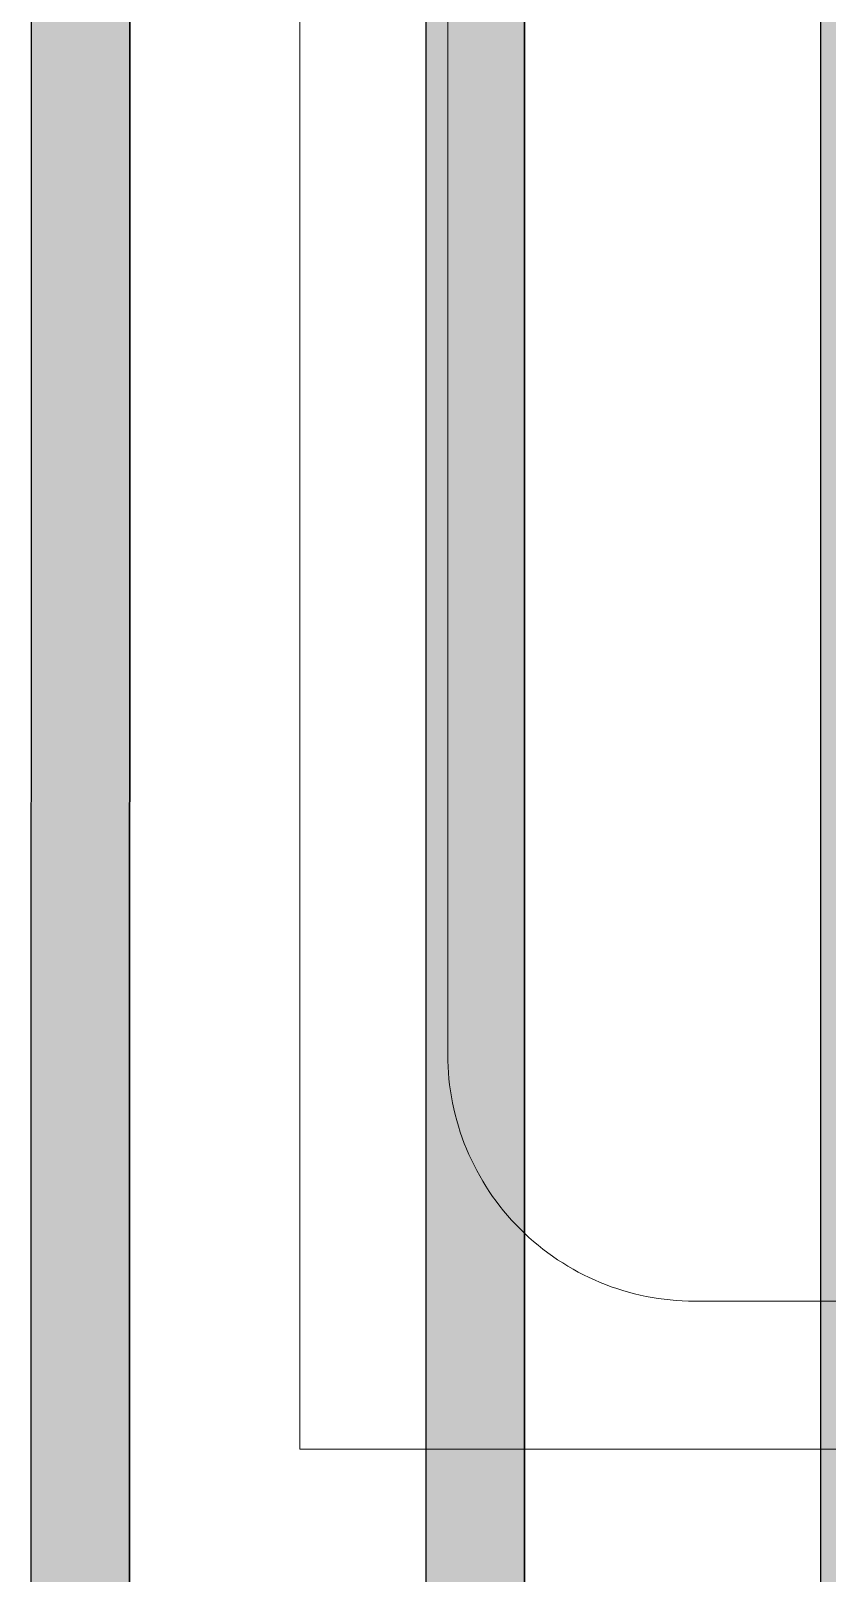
# Model space of a CAD drawing. Header units: centimetres. Extents: x 54005 to 61405, y 90310 to 94744.
# Drawn here: x 56622.64 to 56638.78, y 91595.34 to 91626.62 of the extents above; entities that cross this region are included whole.
import ezdxf

# ---------------------------------------------------------------- set-up
doc = ezdxf.new("R2010")
doc.units = ezdxf.units.CM
doc.header["$LTSCALE"] = 25
doc.linetypes.add('DASHDOT2', pattern=[0.5, 0.25, -0.125, 0, -0.125])
doc.layers.get('0').update_dxf_attribs({"lineweight": 0})
doc.layers.add('BA_axis', color=5, linetype='DASHDOT2')
doc.layers.add('OC-Mutfak_Ekipman', color=252, linetype='Continuous')

# ---------------------------------------------------------------- blocks, each defined once
blk = doc.blocks.new('salatabar')
at = {"layer": 'OC-Mutfak_Ekipman'}
h = blk.add_hatch(color=256, dxfattribs=at)
h.dxf.hatch_style = 1
h.paths.add_polyline_path([(93394.045, -80809.489, 0.414212), (93393.045, -80808.489, 0.41421), (93392.045, -80809.489), (93392.033, -80957.489, 0.414217), (93393.033, -80958.489, 0.414216), (93394.033, -80957.489)])
h.paths.add_polyline_path([(93402.045, -80809.49, 0.414217), (93401.045, -80808.49, 0.414216), (93400.045, -80809.49), (93400.033, -80957.49, 0.414212), (93401.033, -80958.49, 0.41421), (93402.033, -80957.49)])
h.paths.add_polyline_path([(93410.045, -80809.49, 0.414217), (93409.045, -80808.49, 0.41421), (93408.045, -80809.49), (93408.033, -80957.49, 0.414217), (93409.033, -80958.49, 0.41421), (93410.033, -80957.49)])
h.paths.add_polyline_path([(93416.033, -80957.491, 0.414217), (93417.033, -80958.491, 0.41421), (93418.033, -80957.491), (93418.045, -80809.491, 0.414217), (93417.045, -80808.491, 0.41421), (93416.045, -80809.491)])
h.paths.add_polyline_path([(93426.045, -80809.492, 0.414217), (93425.045, -80808.491, 0.41421), (93424.045, -80809.491), (93424.033, -80957.491, 0.414217), (93425.033, -80958.491, 0.41421), (93426.033, -80957.492)])
for p, q in [((93410.033, -80957.49), (93410.045, -80809.49)), ((93416.033, -80957.491), (93416.045, -80809.491)), ((93416.045, -80809.491), (93416.033, -80957.491)), ((93418.033, -80957.491), (93418.045, -80809.491)), ((93424.033, -80957.491), (93424.045, -80809.491)), ((93424.045, -80809.491), (93424.033, -80957.491)), ((93426.033, -80957.491), (93426.045, -80809.491))]:
    blk.add_line(p, q, dxfattribs=at)
blk = doc.blocks.new('by')
at = {"ltscale": 30, "elevation": -4.505}
blk.add_lwpolyline([(6387.358, 2196.359), (6350.358, 2196.359), (6350.358, 2249.359), (6387.358, 2249.359)], close=True, dxfattribs=at)
blk.add_lwpolyline([(6379.358, 2199.359), (6358.358, 2199.359, -0.414214), (6353.358, 2204.359), (6353.358, 2241.359, -0.414214), (6358.358, 2246.359), (6379.358, 2246.359, -0.414214), (6384.358, 2241.359), (6384.358, 2204.359, -0.414214)], format="xyb", close=True, dxfattribs=at)

msp = doc.modelspace()

# ---------------------------------------------------------------- block references
msp.add_blockref('by', (50277.731, 89401.501, 4.505))
at = {"layer": 'BA_axis', "linetype": 'ByBlock', "rotation": 180}
msp.add_blockref('salatabar', (150048.684, 10761.201), dxfattribs=at)

doc.saveas('drawing.dxf')
